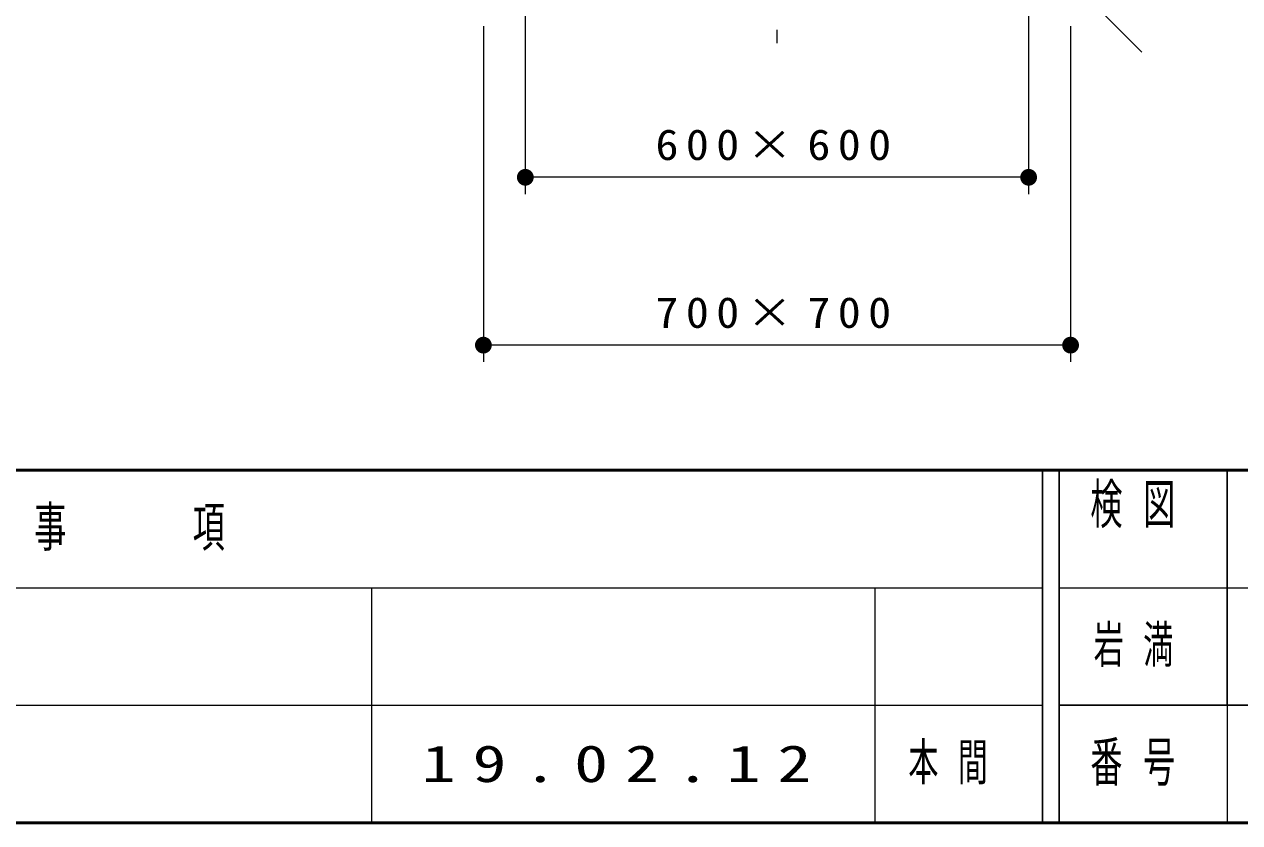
# Model space of a CAD drawing. Units: millimetres on the paper, scale 1:20. Extents: x -365 to 0, y 0 to 257.
# Drawn here: x -299.2 to -226.7, y 0 to 47.6 of the extents above; entities that cross this region are included whole.
import ezdxf

# ---------------------------------------------------------------- set-up
doc = ezdxf.new("R2010")
doc.units = ezdxf.units.MM
doc.linetypes.add('USER2', pattern=[6, 3, -1, 1, -1])
doc.layers.add('1_20', color=7, linetype='Continuous', lineweight=25)
doc.layers.add('NAKAMURA図枠', color=7, linetype='Continuous', lineweight=13)
doc.layers.add('99', color=7, linetype='Continuous')
doc.styles.add('ＭＳ ゴシック', font='')
doc.styles.get('ＭＳ ゴシック').set_extended_font_data('MS Gothic')

# ---------------------------------------------------------------- blocks, each defined once
blk = doc.blocks.new('filled_dot')
at = {"color": 0, "linetype": 'Continuous', "lineweight": -2, "const_width": 1.25}
blk.add_lwpolyline([(-0.625, 0, 1), (0.625, 0, 1)], format="xyb", close=True, dxfattribs=at)

msp = doc.modelspace()

# ---------------------------------------------------------------- linework, layer by layer
at = {"layer": '1_20', "linetype": 'USER2', "lineweight": 13}
msp.add_line((-254.325, 195.242), (-254.325, 46.435), dxfattribs=at)
at = {"layer": '1_20', "lineweight": 13}
for p, q in [((-269.325, 52.452), (-269.325, 37.452)), ((-239.325, 52.452), (-239.325, 37.452)), ((-237.275, 50.62), (-232.573, 45.901)), ((-271.825, 47.452), (-271.825, 27.452)), ((-236.825, 47.452), (-236.825, 27.452)), ((-239.325, 38.452), (-269.325, 38.452)), ((-236.825, 28.452), (-271.825, 28.452))]:
    msp.add_line(p, q, dxfattribs=at)
at = {"layer": 'NAKAMURA図枠', "lineweight": 50}
for p, q in [((-365, 21), (0, 21)), ((-365, 0), (0, 0))]:
    msp.add_line(p, q, dxfattribs=at)
at = {"layer": 'NAKAMURA図枠', "lineweight": 25}
for p, q in [((-238.5, 21), (-238.5, 0)), ((-237.5, 21), (-237.5, 0)), ((-227.5, 21), (-227.5, 7)), ((-237.5, 7), (0, 7))]:
    msp.add_line(p, q, dxfattribs=at)
at = {"layer": 'NAKAMURA図枠'}
for p, q in [((-365, 14), (-238.5, 14)), ((-278.5, 14), (-278.5, 0)), ((-248.5, 14), (-248.5, 0)), ((-237.5, 14), (-182.5, 14)), ((-365, 7), (-238.5, 7)), ((-227.5, 7), (-227.5, 0))]:
    msp.add_line(p, q, dxfattribs=at)

# ---------------------------------------------------------------- block references
at = {"layer": '1_20', "lineweight": 13, "xscale": 0.4, "yscale": 0.4}
for p in [(-269.325, 38.452), (-271.825, 28.452)]:
    msp.add_blockref('filled_dot', p, dxfattribs=at)
at = {"layer": '1_20', "lineweight": 13, "xscale": 0.4, "yscale": 0.4, "rotation": 180}
for p in [(-239.325, 38.452), (-236.825, 28.452)]:
    msp.add_blockref('filled_dot', p, dxfattribs=at)

# ---------------------------------------------------------------- texts
at = {"layer": '1_20', "char_height": 1.833, "attachment_point": 8, "style": 'ＭＳ ゴシック'}
for s, insert in [('\\T1.32;\\W1.1;600×600', (-254.325, 39.452)), ('\\T1.32;\\W1.1;700×700', (-254.325, 29.452))]:
    msp.add_mtext(s, dxfattribs=dict(at, insert=insert))
at = {"layer": '99', "char_height": 2.199, "style": 'ＭＳ ゴシック'}
for s, insert, attachment_point in [('\\T1.64;\\W0.6;岩満', (-232.5, 10.5), 5), ('\\T1.5;\\W1.35;19.02.12', (-275.5, 3.5), 4), ('\\T1.64;\\W0.6;本間', (-246.5, 3.5), 4)]:
    msp.add_mtext(s, dxfattribs=dict(at, insert=insert, attachment_point=attachment_point))
at = {"layer": 'NAKAMURA図枠', "char_height": 2.346, "style": 'ＭＳ ゴシック'}
for s, insert, attachment_point in [('\\T1.64;\\W0.6;検図', (-232.5, 20.167), 2), ('\\T1.64;\\W0.6;改\u3000\u3000訂\u3000\u3000事\u3000\u3000項', (-301.75, 17.5), 5), ('\\T1.64;\\W0.6;番号', (-232.5, 3.5), 5)]:
    msp.add_mtext(s, dxfattribs=dict(at, insert=insert, attachment_point=attachment_point))

doc.saveas('drawing.dxf')
